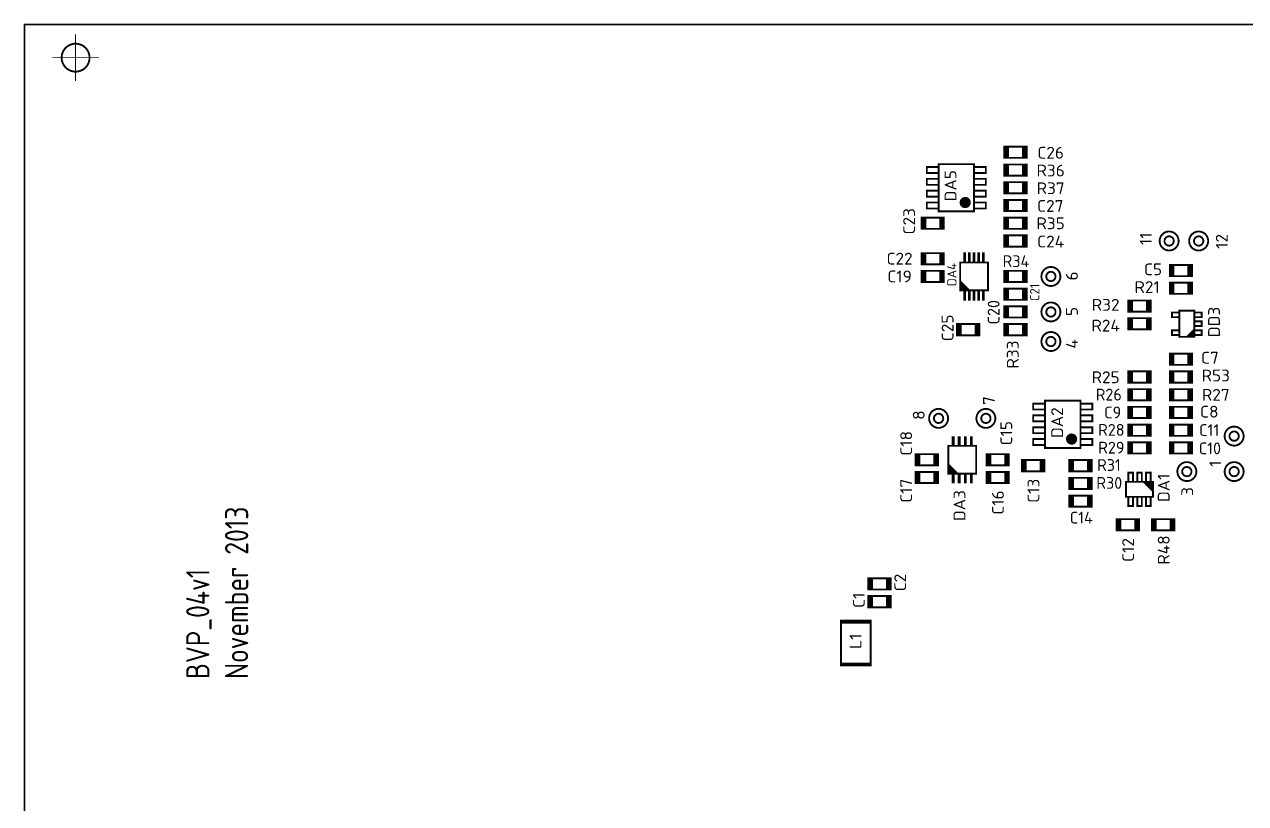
# Model space of a CAD drawing. Header units: millimetres. Extents: x 370 to 630, y -3056 to -2888.
# Drawn here: x 370.1 to 501.3, y -2972.7 to -2889 of the extents above; entities that cross this region are included whole.
import ezdxf
from ezdxf.enums import TextEntityAlignment as Align

# ---------------------------------------------------------------- set-up
doc = ezdxf.new("R2010")
doc.units = ezdxf.units.MM
doc.layers.get('0').update_dxf_attribs({"color": 250})
doc.layers.add('BOARD', color=173, linetype='Continuous', lineweight=35)
doc.layers.add('TOP', color=241, linetype='Continuous', lineweight=35)
doc.styles.get("Standard").update_dxf_attribs({"font": 'txt.shx'})
doc.styles.add('ГОСТ 2.304', font='CS_Gost2304.shx')

msp = doc.modelspace()

# ---------------------------------------------------------------- linework, layer by layer
at = {"layer": 'BOARD'}
msp.add_lwpolyline([(603.34, -3049), (370.09, -3049), (370.09, -2889), (603.34, -2889)], close=True, dxfattribs=at)
at = {"layer": 'TOP'}
for points, const_width in [([(375.59, -2895.07), (375.59, -2890.07)], 0.1), ([(373.09, -2892.57), (378.09, -2892.57)], 0.1), ([(475.355, -2903.33), (475.355, -2902.13), (475.755, -2902.13), (475.755, -2903.33), (475.555, -2903.33), (475.555, -2902.13)], 0.2), ([(477.755, -2903.33), (475.355, -2903.33), (475.355, -2902.13), (477.755, -2902.13), (477.755, -2903.33), (477.555, -2903.33), (477.555, -2902.13), (477.355, -2902.13), (477.355, -2903.33)], 0.2), ([(468.3, -2904.952), (467.03, -2904.952), (467.03, -2904.318), (468.3, -2904.318)], 0.2), ([(472.11, -2909.08), (468.3, -2909.08), (468.3, -2904), (472.11, -2904), (472.11, -2909.08)], 0.2), ([(472.11, -2904.952), (473.38, -2904.952), (473.38, -2904.318), (472.11, -2904.318)], 0.2), ([(475.355, -2904.035), (475.355, -2905.235), (477.755, -2905.235), (477.755, -2904.035), (475.355, -2904.035)], 0.2), ([(475.555, -2905.235), (475.555, -2904.035)], 0.2), ([(475.755, -2905.235), (475.755, -2904.035)], 0.2), ([(477.355, -2905.235), (477.355, -2904.035)], 0.2), ([(477.555, -2905.235), (477.555, -2904.035)], 0.2), ([(468.3, -2906.222), (467.03, -2906.222), (467.03, -2905.588), (468.3, -2905.588)], 0.2), ([(472.11, -2906.222), (473.38, -2906.222), (473.38, -2905.588), (472.11, -2905.588)], 0.2), ([(468.3, -2907.492), (467.03, -2907.492), (467.03, -2906.858), (468.3, -2906.858)], 0.2), ([(472.11, -2907.492), (473.38, -2907.492), (473.38, -2906.858), (472.11, -2906.858)], 0.2), ([(475.355, -2905.94), (475.355, -2907.14), (477.755, -2907.14), (477.755, -2905.94), (475.355, -2905.94)], 0.2), ([(475.555, -2907.14), (475.555, -2905.94)], 0.2), ([(475.755, -2907.14), (475.755, -2905.94)], 0.2), ([(477.355, -2907.14), (477.355, -2905.94)], 0.2), ([(477.555, -2907.14), (477.555, -2905.94)], 0.2), ([(468.3, -2908.762), (467.03, -2908.762), (467.03, -2908.128), (468.3, -2908.128)], 0.2), ([(472.11, -2908.762), (473.38, -2908.762), (473.38, -2908.128), (472.11, -2908.128)], 0.2), ([(475.355, -2907.845), (477.755, -2907.845), (477.755, -2909.045), (475.355, -2909.045), (475.355, -2907.845), (475.555, -2907.845), (475.555, -2909.045), (475.755, -2909.045), (475.755, -2907.845)], 0.2), ([(477.755, -2907.845), (477.755, -2909.045), (477.355, -2909.045), (477.355, -2907.845), (477.555, -2907.845), (477.555, -2909.045)], 0.2), ([(468.865, -2909.75), (468.865, -2910.95), (466.465, -2910.95), (466.465, -2909.75), (468.865, -2909.75)], 0.2), ([(466.665, -2910.95), (466.665, -2909.75)], 0.2), ([(466.865, -2910.95), (466.865, -2909.75)], 0.2), ([(468.465, -2909.75), (468.465, -2910.95)], 0.2), ([(468.665, -2910.95), (468.665, -2909.75)], 0.2), ([(475.355, -2909.75), (475.355, -2910.95), (477.755, -2910.95), (477.755, -2909.75), (475.355, -2909.75)], 0.2), ([(475.555, -2910.95), (475.555, -2909.75)], 0.2), ([(475.755, -2910.95), (475.755, -2909.75)], 0.2), ([(477.355, -2910.95), (477.355, -2909.75)], 0.2), ([(477.555, -2910.95), (477.555, -2909.75)], 0.2), ([(475.355, -2912.855), (475.355, -2911.655), (477.755, -2911.655), (477.755, -2912.855), (475.355, -2912.855)], 0.2), ([(475.555, -2911.655), (475.555, -2912.855)], 0.2), ([(475.755, -2912.855), (475.755, -2911.655)], 0.2), ([(477.355, -2911.655), (477.355, -2912.855)], 0.2), ([(477.555, -2911.655), (477.555, -2912.855)], 0.2), ([(468.865, -2913.56), (468.865, -2914.76), (466.465, -2914.76), (466.465, -2913.56), (468.865, -2913.56)], 0.2), ([(466.665, -2914.76), (466.665, -2913.56)], 0.2), ([(466.865, -2914.76), (466.865, -2913.56)], 0.2), ([(468.465, -2913.56), (468.465, -2914.76)], 0.2), ([(468.665, -2914.76), (468.665, -2913.56)], 0.2), ([(471.11, -2914.465), (471.11, -2913.465)], 0.3), ([(471.61, -2914.465), (471.61, -2913.465)], 0.3), ([(472.11, -2914.465), (472.11, -2913.465)], 0.3), ([(472.61, -2914.465), (472.61, -2913.465)], 0.3), ([(473.11, -2914.465), (473.11, -2913.465)], 0.3), ([(473.61, -2917.565), (470.61, -2917.565), (470.61, -2914.565), (473.61, -2914.565), (473.61, -2917.565)], 0.2), ([(493.135, -2916.03), (493.135, -2914.83), (495.535, -2914.83), (495.535, -2916.03), (493.135, -2916.03)], 0.2), ([(493.335, -2914.83), (493.335, -2916.03)], 0.2), ([(493.535, -2916.03), (493.535, -2914.83)], 0.2), ([(495.135, -2914.83), (495.135, -2916.03)], 0.2), ([(495.335, -2914.83), (495.335, -2916.03)], 0.2), ([(466.465, -2916.665), (466.465, -2915.465), (466.865, -2915.465), (466.865, -2916.665), (466.665, -2916.665), (466.665, -2915.465)], 0.2), ([(468.865, -2916.665), (466.465, -2916.665), (466.465, -2915.465), (468.865, -2915.465), (468.865, -2916.665), (468.665, -2916.665), (468.665, -2915.465), (468.465, -2915.465), (468.465, -2916.665)], 0.2), ([(477.755, -2916.665), (477.755, -2915.465), (475.355, -2915.465), (475.355, -2916.665), (477.755, -2916.665)], 0.2), ([(475.555, -2915.465), (475.555, -2916.665)], 0.2), ([(475.755, -2915.465), (475.755, -2916.665)], 0.2), ([(477.355, -2915.465), (477.355, -2916.665)], 0.2), ([(477.555, -2915.465), (477.555, -2916.665)], 0.2), ([(470.61, -2916.565), (471.61, -2917.565)], 0.2), ([(470.61, -2916.765), (471.41, -2917.565)], 0.2), ([(471.21, -2917.565), (470.61, -2916.965)], 0.2), ([(470.61, -2917.165), (471.01, -2917.565)], 0.2), ([(470.61, -2917.365), (470.81, -2917.565)], 0.2), ([(471.11, -2918.665), (471.11, -2917.665)], 0.3), ([(471.61, -2918.665), (471.61, -2917.665)], 0.3), ([(472.11, -2918.665), (472.11, -2917.665)], 0.3), ([(472.61, -2918.665), (472.61, -2917.665)], 0.3), ([(473.11, -2918.665), (473.11, -2917.665)], 0.3), ([(477.755, -2917.37), (477.755, -2918.57), (475.355, -2918.57), (475.355, -2917.37), (477.755, -2917.37)], 0.2), ([(475.555, -2918.57), (475.555, -2917.37)], 0.2), ([(475.755, -2918.57), (475.755, -2917.37)], 0.2), ([(477.355, -2917.37), (477.355, -2918.57)], 0.2), ([(477.555, -2918.57), (477.555, -2917.37)], 0.2), ([(495.535, -2917.935), (495.535, -2916.735), (493.135, -2916.735), (493.135, -2917.935), (495.535, -2917.935)], 0.2), ([(493.335, -2916.735), (493.335, -2917.935)], 0.2), ([(493.535, -2916.735), (493.535, -2917.935)], 0.2), ([(495.135, -2916.735), (495.135, -2917.935)], 0.2), ([(495.335, -2916.735), (495.335, -2917.935)], 0.2), ([(488.69, -2918.64), (488.69, -2919.84), (491.09, -2919.84), (491.09, -2918.64), (488.69, -2918.64)], 0.2), ([(488.89, -2919.84), (488.89, -2918.64)], 0.2), ([(489.09, -2919.84), (489.09, -2918.64)], 0.2), ([(490.69, -2919.84), (490.69, -2918.64)], 0.2), ([(490.89, -2919.84), (490.89, -2918.64)], 0.2), ([(477.755, -2919.275), (477.755, -2920.475), (475.355, -2920.475), (475.355, -2919.275), (477.755, -2919.275)], 0.2), ([(475.555, -2920.475), (475.555, -2919.275)], 0.2), ([(475.755, -2920.475), (475.755, -2919.275)], 0.2), ([(477.355, -2919.275), (477.355, -2920.475)], 0.2), ([(477.555, -2920.475), (477.555, -2919.275)], 0.2), ([(494.17, -2920.44), (493.37, -2920.44), (493.37, -2919.94), (494.17, -2919.94)], 0.2), ([(494.17, -2922.545), (494.17, -2919.745), (495.77, -2919.745), (495.77, -2922.545), (494.17, -2922.545)], 0.2), ([(495.77, -2920.44), (496.57, -2920.44), (496.57, -2919.94), (495.77, -2919.94)], 0.2), ([(470.275, -2921.18), (472.675, -2921.18), (472.675, -2922.38), (470.275, -2922.38), (470.275, -2921.18), (470.475, -2921.18), (470.475, -2922.38), (470.675, -2922.38), (470.675, -2921.18)], 0.2), ([(472.675, -2921.18), (472.675, -2922.38), (472.275, -2922.38), (472.275, -2921.18), (472.475, -2921.18), (472.475, -2922.38)], 0.2), ([(475.355, -2921.18), (475.355, -2922.38), (477.755, -2922.38), (477.755, -2921.18), (475.355, -2921.18)], 0.2), ([(475.555, -2922.38), (475.555, -2921.18)], 0.2), ([(475.755, -2922.38), (475.755, -2921.18)], 0.2), ([(477.355, -2922.38), (477.355, -2921.18)], 0.2), ([(477.555, -2922.38), (477.555, -2921.18)], 0.2), ([(488.69, -2920.545), (488.69, -2921.745), (491.09, -2921.745), (491.09, -2920.545), (488.69, -2920.545)], 0.2), ([(488.89, -2921.745), (488.89, -2920.545)], 0.2), ([(489.09, -2921.745), (489.09, -2920.545)], 0.2), ([(490.69, -2921.745), (490.69, -2920.545)], 0.2), ([(490.89, -2921.745), (490.89, -2920.545)], 0.2), ([(495.77, -2921.393), (496.57, -2921.393), (496.57, -2920.893), (495.77, -2920.893)], 0.2), ([(494.17, -2922.345), (493.37, -2922.345), (493.37, -2921.845), (494.17, -2921.845)], 0.2), ([(494.97, -2922.545), (495.77, -2921.745)], 0.2), ([(495.17, -2922.545), (495.77, -2921.945)], 0.2), ([(495.37, -2922.545), (495.77, -2922.145)], 0.2), ([(495.57, -2922.545), (495.77, -2922.345), (496.57, -2922.345), (496.57, -2921.845), (495.77, -2921.845)], 0.2), ([(493.135, -2925.555), (493.135, -2924.355), (495.535, -2924.355), (495.535, -2925.555), (493.135, -2925.555)], 0.2), ([(493.335, -2924.355), (493.335, -2925.555)], 0.2), ([(493.535, -2925.555), (493.535, -2924.355)], 0.2), ([(495.135, -2924.355), (495.135, -2925.555)], 0.2), ([(495.335, -2924.355), (495.335, -2925.555)], 0.2), ([(491.09, -2927.46), (491.09, -2926.26), (488.69, -2926.26), (488.69, -2927.46), (491.09, -2927.46)], 0.2), ([(488.89, -2926.26), (488.89, -2927.46)], 0.2), ([(489.09, -2926.26), (489.09, -2927.46)], 0.2), ([(490.69, -2926.26), (490.69, -2927.46)], 0.2), ([(490.89, -2926.26), (490.89, -2927.46)], 0.2), ([(493.135, -2926.26), (493.135, -2927.46), (495.535, -2927.46), (495.535, -2926.26), (493.135, -2926.26)], 0.2), ([(493.335, -2927.46), (493.335, -2926.26)], 0.2), ([(493.535, -2927.46), (493.535, -2926.26)], 0.2), ([(495.135, -2927.46), (495.135, -2926.26)], 0.2), ([(495.335, -2927.46), (495.335, -2926.26)], 0.2), ([(488.69, -2928.165), (488.69, -2929.365), (491.09, -2929.365), (491.09, -2928.165), (488.69, -2928.165)], 0.2), ([(488.89, -2929.365), (488.89, -2928.165)], 0.2), ([(489.09, -2929.365), (489.09, -2928.165)], 0.2), ([(490.69, -2929.365), (490.69, -2928.165)], 0.2), ([(490.89, -2929.365), (490.89, -2928.165)], 0.2), ([(495.535, -2929.365), (495.535, -2928.165), (493.135, -2928.165), (493.135, -2929.365), (495.535, -2929.365)], 0.2), ([(493.335, -2928.165), (493.335, -2929.365)], 0.2), ([(493.535, -2928.165), (493.535, -2929.365)], 0.2), ([(495.135, -2928.165), (495.135, -2929.365)], 0.2), ([(495.335, -2928.165), (495.335, -2929.365)], 0.2), ([(483.54, -2934.48), (479.73, -2934.48), (479.73, -2929.4), (483.54, -2929.4), (483.54, -2934.48)], 0.2), ([(479.73, -2930.352), (478.46, -2930.352), (478.46, -2929.718), (479.73, -2929.718)], 0.2), ([(483.54, -2930.352), (484.81, -2930.352), (484.81, -2929.718), (483.54, -2929.718)], 0.2), ([(488.69, -2930.07), (491.09, -2930.07), (491.09, -2931.27), (488.69, -2931.27), (488.69, -2930.07), (488.89, -2930.07), (488.89, -2931.27), (489.09, -2931.27), (489.09, -2930.07)], 0.2), ([(491.09, -2930.07), (491.09, -2931.27), (490.69, -2931.27), (490.69, -2930.07), (490.89, -2930.07), (490.89, -2931.27)], 0.2), ([(493.135, -2931.27), (493.135, -2930.07), (495.535, -2930.07), (495.535, -2931.27), (493.135, -2931.27)], 0.2), ([(493.335, -2930.07), (493.335, -2931.27)], 0.2), ([(493.535, -2931.27), (493.535, -2930.07)], 0.2), ([(495.135, -2930.07), (495.135, -2931.27)], 0.2), ([(495.335, -2930.07), (495.335, -2931.27)], 0.2), ([(479.73, -2931.622), (478.46, -2931.622), (478.46, -2930.988), (479.73, -2930.988)], 0.2), ([(483.54, -2931.622), (484.81, -2931.622), (484.81, -2930.988), (483.54, -2930.988)], 0.2), ([(491.09, -2933.175), (491.09, -2931.975), (488.69, -2931.975), (488.69, -2933.175), (491.09, -2933.175)], 0.2), ([(488.89, -2931.975), (488.89, -2933.175)], 0.2), ([(489.09, -2931.975), (489.09, -2933.175)], 0.2), ([(490.69, -2931.975), (490.69, -2933.175)], 0.2), ([(490.89, -2931.975), (490.89, -2933.175)], 0.2), ([(493.135, -2933.175), (493.135, -2931.975), (495.535, -2931.975), (495.535, -2933.175), (493.135, -2933.175)], 0.2), ([(493.335, -2931.975), (493.335, -2933.175)], 0.2), ([(493.535, -2933.175), (493.535, -2931.975)], 0.2), ([(495.135, -2931.975), (495.135, -2933.175)], 0.2), ([(495.335, -2931.975), (495.335, -2933.175)], 0.2), ([(469.865, -2934.212), (469.865, -2933.238)], 0.3), ([(470.515, -2934.212), (470.515, -2933.238)], 0.3), ([(471.165, -2934.212), (471.165, -2933.238)], 0.3), ([(471.815, -2934.212), (471.815, -2933.238)], 0.3), ([(479.73, -2932.892), (478.46, -2932.892), (478.46, -2932.258), (479.73, -2932.258)], 0.2), ([(483.54, -2932.892), (484.81, -2932.892), (484.81, -2932.258), (483.54, -2932.258)], 0.2), ([(472.34, -2937.25), (469.34, -2937.25), (469.34, -2934.25), (472.34, -2934.25), (472.34, -2937.25)], 0.2), ([(479.73, -2934.162), (478.46, -2934.162), (478.46, -2933.528), (479.73, -2933.528)], 0.2), ([(483.54, -2934.162), (484.81, -2934.162), (484.81, -2933.528), (483.54, -2933.528)], 0.2), ([(491.09, -2935.08), (491.09, -2933.88), (488.69, -2933.88), (488.69, -2935.08), (491.09, -2935.08)], 0.2), ([(488.89, -2933.88), (488.89, -2935.08)], 0.2), ([(489.09, -2933.88), (489.09, -2935.08)], 0.2), ([(490.69, -2933.88), (490.69, -2935.08)], 0.2), ([(490.89, -2933.88), (490.89, -2935.08)], 0.2), ([(495.535, -2933.88), (495.535, -2935.08), (493.135, -2935.08), (493.135, -2933.88), (495.535, -2933.88)], 0.2), ([(493.335, -2935.08), (493.335, -2933.88)], 0.2), ([(493.535, -2935.08), (493.535, -2933.88)], 0.2), ([(495.135, -2933.88), (495.135, -2935.08)], 0.2), ([(495.335, -2935.08), (495.335, -2933.88)], 0.2), ([(465.83, -2936.35), (465.83, -2935.15), (468.23, -2935.15), (468.23, -2936.35), (465.83, -2936.35)], 0.2), ([(466.03, -2935.15), (466.03, -2936.35)], 0.2), ([(466.23, -2936.35), (466.23, -2935.15)], 0.2), ([(467.83, -2935.15), (467.83, -2936.35)], 0.2), ([(468.03, -2935.15), (468.03, -2936.35)], 0.2), ([(475.85, -2935.15), (475.85, -2936.35), (473.45, -2936.35), (473.45, -2935.15), (475.85, -2935.15)], 0.2), ([(473.65, -2936.35), (473.65, -2935.15)], 0.2), ([(473.85, -2936.35), (473.85, -2935.15)], 0.2), ([(475.45, -2935.15), (475.45, -2936.35)], 0.2), ([(475.65, -2936.35), (475.65, -2935.15)], 0.2), ([(477.26, -2936.985), (477.26, -2935.785), (479.66, -2935.785), (479.66, -2936.985), (477.26, -2936.985)], 0.2), ([(477.46, -2935.785), (477.46, -2936.985)], 0.2), ([(477.66, -2936.985), (477.66, -2935.785)], 0.2), ([(479.26, -2935.785), (479.26, -2936.985)], 0.2), ([(479.46, -2935.785), (479.46, -2936.985)], 0.2), ([(482.34, -2935.785), (482.34, -2936.985), (484.74, -2936.985), (484.74, -2935.785), (482.34, -2935.785)], 0.2), ([(482.54, -2936.985), (482.54, -2935.785)], 0.2), ([(482.74, -2936.985), (482.74, -2935.785)], 0.2), ([(484.34, -2936.985), (484.34, -2935.785)], 0.2), ([(484.54, -2936.985), (484.54, -2935.785)], 0.2), ([(465.83, -2938.255), (465.83, -2937.055), (466.23, -2937.055), (466.23, -2938.255), (466.03, -2938.255), (466.03, -2937.055)], 0.2), ([(468.23, -2938.255), (465.83, -2938.255), (465.83, -2937.055), (468.23, -2937.055), (468.23, -2938.255), (468.03, -2938.255), (468.03, -2937.055), (467.83, -2937.055), (467.83, -2938.255)], 0.2), ([(469.34, -2936.25), (470.34, -2937.25)], 0.2), ([(469.34, -2936.45), (470.14, -2937.25)], 0.2), ([(469.34, -2936.65), (469.94, -2937.25)], 0.2), ([(469.34, -2936.85), (469.74, -2937.25)], 0.2), ([(469.34, -2937.05), (469.54, -2937.25)], 0.2), ([(469.865, -2938.275), (469.865, -2937.3)], 0.3), ([(470.515, -2938.275), (470.515, -2937.3)], 0.3), ([(471.165, -2938.275), (471.165, -2937.3)], 0.3), ([(471.815, -2938.275), (471.815, -2937.3)], 0.3), ([(475.85, -2937.055), (475.85, -2938.255), (473.45, -2938.255), (473.45, -2937.055), (475.85, -2937.055)], 0.2), ([(473.65, -2938.255), (473.65, -2937.055)], 0.2), ([(473.85, -2938.255), (473.85, -2937.055)], 0.2), ([(475.45, -2937.055), (475.45, -2938.255)], 0.2), ([(475.65, -2938.255), (475.65, -2937.055)], 0.2), ([(488.69, -2937.125), (489.19, -2937.125), (489.19, -2938.125), (488.69, -2938.125), (488.69, -2937.125)], 0.2), ([(489.64, -2937.125), (490.14, -2937.125), (490.14, -2938.125), (489.64, -2938.125), (489.64, -2937.125)], 0.2), ([(490.59, -2937.125), (491.09, -2937.125), (491.09, -2938.125), (490.59, -2938.125), (490.59, -2937.125)], 0.2), ([(484.74, -2938.89), (484.74, -2937.69), (482.34, -2937.69), (482.34, -2938.89), (484.74, -2938.89)], 0.2), ([(482.54, -2937.69), (482.54, -2938.89)], 0.2), ([(482.74, -2937.69), (482.74, -2938.89)], 0.2), ([(484.34, -2937.69), (484.34, -2938.89)], 0.2), ([(484.54, -2937.69), (484.54, -2938.89)], 0.2), ([(488.44, -2938.125), (491.34, -2938.125), (491.34, -2939.725), (488.44, -2939.725), (488.44, -2938.125)], 0.2), ([(491.34, -2939.125), (490.34, -2938.125)], 0.2), ([(491.34, -2938.925), (490.54, -2938.125)], 0.2), ([(491.34, -2938.725), (490.74, -2938.125)], 0.2), ([(491.34, -2938.525), (490.94, -2938.125)], 0.2), ([(491.34, -2938.325), (491.14, -2938.125)], 0.2), ([(482.34, -2939.595), (484.74, -2939.595), (484.74, -2940.795), (482.34, -2940.795), (482.34, -2939.595), (482.54, -2939.595), (482.54, -2940.795), (482.74, -2940.795), (482.74, -2939.595)], 0.2), ([(484.74, -2939.595), (484.74, -2940.795), (484.34, -2940.795), (484.34, -2939.595), (484.54, -2939.595), (484.54, -2940.795)], 0.2), ([(488.69, -2939.725), (489.19, -2939.725), (489.19, -2940.725), (488.69, -2940.725), (488.69, -2939.725)], 0.2), ([(489.64, -2939.725), (490.14, -2939.725), (490.14, -2940.725), (489.64, -2940.725), (489.64, -2939.725)], 0.2), ([(490.59, -2939.725), (491.09, -2939.725), (491.09, -2940.725), (490.59, -2940.725), (490.59, -2939.725)], 0.2), ([(487.42, -2943.335), (487.42, -2942.135), (489.82, -2942.135), (489.82, -2943.335), (487.42, -2943.335)], 0.2), ([(487.62, -2942.135), (487.62, -2943.335)], 0.2), ([(487.82, -2943.335), (487.82, -2942.135)], 0.2), ([(489.42, -2942.135), (489.42, -2943.335)], 0.2), ([(489.62, -2942.135), (489.62, -2943.335)], 0.2), ([(491.23, -2942.135), (491.23, -2943.335), (493.63, -2943.335), (493.63, -2942.135), (491.23, -2942.135)], 0.2), ([(491.43, -2943.335), (491.43, -2942.135)], 0.2), ([(491.63, -2943.335), (491.63, -2942.135)], 0.2), ([(493.23, -2943.335), (493.23, -2942.135)], 0.2), ([(493.43, -2943.335), (493.43, -2942.135)], 0.2), ([(460.75, -2949.685), (460.75, -2948.485), (463.15, -2948.485), (463.15, -2949.685), (460.75, -2949.685)], 0.2), ([(460.95, -2948.485), (460.95, -2949.685)], 0.2), ([(461.15, -2949.685), (461.15, -2948.485)], 0.2), ([(462.75, -2948.485), (462.75, -2949.685)], 0.2), ([(462.95, -2948.485), (462.95, -2949.685)], 0.2), ([(460.75, -2950.39), (463.15, -2950.39), (463.15, -2951.59), (460.75, -2951.59), (460.75, -2950.39), (460.95, -2950.39), (460.95, -2951.59), (461.15, -2951.59), (461.15, -2950.39)], 0.2), ([(463.15, -2950.39), (463.15, -2951.59), (462.75, -2951.59), (462.75, -2950.39), (462.95, -2950.39), (462.95, -2951.59)], 0.2), ([(457.81, -2957.835), (457.81, -2953.035), (461.01, -2953.035), (461.01, -2957.835), (457.81, -2957.835)], 0.2), ([(457.81, -2953.235), (461.01, -2953.235)], 0.2), ([(457.81, -2957.635), (461.01, -2957.635)], 0.2)]:
    msp.add_lwpolyline(points, dxfattribs=dict(at, const_width=const_width))
for points, const_width in [([(375.59, -2891.07, 1), (375.59, -2894.07, 1), (375.59, -2891.07)], 0.2), ([(471.158, -2907.827, 1), (471.157, -2908.428, 1), (471.158, -2907.827)], 0.6), ([(493.065, -2911.235, 1), (493.065, -2913.275, 1), (493.065, -2911.235)], 0.2), ([(493.065, -2911.755, 1), (493.065, -2912.755, 1), (493.065, -2911.755)], 0.2), ([(496.24, -2911.235, 1), (496.24, -2913.275, 1), (496.24, -2911.235)], 0.2), ([(496.24, -2911.755, 1), (496.24, -2912.755, 1), (496.24, -2911.755)], 0.2), ([(480.365, -2915.045, 1), (480.365, -2917.085, 1), (480.365, -2915.045)], 0.2), ([(480.365, -2915.565, 1), (480.365, -2916.565, 1), (480.365, -2915.565)], 0.2), ([(480.365, -2918.855, 1), (480.365, -2920.895, 1), (480.365, -2918.855)], 0.2), ([(480.365, -2919.375, 1), (480.365, -2920.375, 1), (480.365, -2919.375)], 0.2), ([(480.365, -2922.03, 1), (480.365, -2924.07, 1), (480.365, -2922.03)], 0.2), ([(480.365, -2922.55, 1), (480.365, -2923.55, 1), (480.365, -2922.55)], 0.2), ([(468.3, -2930.285, 1), (468.3, -2932.325, 1), (468.3, -2930.285)], 0.2), ([(468.3, -2930.805, 1), (468.3, -2931.805, 1), (468.3, -2930.805)], 0.2), ([(473.38, -2930.285, 1), (473.38, -2932.325, 1), (473.38, -2930.285)], 0.2), ([(473.38, -2930.805, 1), (473.38, -2931.805, 1), (473.38, -2930.805)], 0.2), ([(482.588, -2933.227, 1), (482.587, -2933.828, 1), (482.588, -2933.227)], 0.6), ([(500.05, -2932.19, 1), (500.05, -2934.23, 1), (500.05, -2932.19)], 0.2), ([(500.05, -2932.71, 1), (500.05, -2933.71, 1), (500.05, -2932.71)], 0.2), ([(494.97, -2936, 1), (494.97, -2938.04, 1), (494.97, -2936)], 0.2), ([(500.05, -2936, 1), (500.05, -2938.04, 1), (500.05, -2936)], 0.2), ([(494.97, -2936.52, 1), (494.97, -2937.52, 1), (494.97, -2936.52)], 0.2), ([(500.05, -2936.52, 1), (500.05, -2937.52, 1), (500.05, -2936.52)], 0.2)]:
    msp.add_lwpolyline(points, format="xyb", dxfattribs=dict(at, const_width=const_width))

# ---------------------------------------------------------------- texts
at = {"insert": (387.468, -2959.298), "char_height": 2.5, "width": 39, "attachment_point": 1, "rotation": 90, "style": 'ГОСТ 2.304'}
msp.add_mtext('BVP_04v1\\PNovember 2013', dxfattribs=at)
at = {"layer": 'TOP', "lineweight": -3}
for s, width, p in [('C26', 1.019685, (480.337, -2903.413)), ('R36', 1.019685, (480.337, -2905.321)), ('R37', 1.019685, (480.337, -2907.229)), ('C27', 1.019685, (480.296, -2909.127)), ('R35', 1.019685, (480.337, -2910.994)), ('C24', 1.019685, (480.337, -2912.953)), ('C22', 1.019685, (464.108, -2914.789)), ('R34', 0.95, (476.615, -2915.063)), ('C5', 1.019685, (491.336, -2915.935)), ('C19', 1.019685, (464.108, -2916.697)), ('R21', 1.019685, (490.7, -2917.843)), ('R32', 1.019685, (486.248, -2919.751)), ('R24', 1.019685, (486.248, -2921.977)), ('C7', 1.019685, (497.444, -2925.427)), ('R25', 1.019685, (486.248, -2927.527)), ('R53', 1.019685, (498.08, -2927.335)), ('R26', 0.95, (486.582, -2929.388)), ('R27', 1.019685, (498.08, -2929.417)), ('C9', 0.95, (487.002, -2931.309)), ('C8', 1.019685, (497.382, -2931.222)), ('R28', 0.95, (486.857, -2933.178)), ('C11', 0.95, (497.368, -2933.199)), ('R29', 0.95, (486.857, -2935.086)), ('C10', 0.95, (497.444, -2935.161)), ('R31', 0.95, (486.602, -2936.953)), ('R30', 0.95, (486.639, -2938.875)), ('C14', 0.95, (483.629, -2942.601))]:
    msp.add_text(s, height=1.27, dxfattribs=dict(at, width=width)).set_placement(p, align=Align.CENTER)
for s, height, width, p in [('DA5', 1.27, 1.019685, (470.222, -2906.324)), ('C23', 1.27, 1.019685, (465.77, -2910.14)), ('DA4', 1, 0.95, (470.222, -2915.864)), ('C21', 1, 0.95, (479.126, -2917.772)), ('C20', 1.27, 0.95, (474.848, -2919.906)), ('DD3', 1.27, 1.019685, (498.524, -2920.952)), ('C25', 1.27, 1.019685, (469.904, -2921.588)), ('R33', 1.27, 1.019685, (476.9, -2924.45)), ('DA2', 1.27, 1.019685, (481.67, -2931.764)), ('C15', 1.27, 1.019685, (476.21, -2932.9)), ('C18', 1.27, 1.019685, (465.452, -2933.99)), ('C17', 1.27, 1.019685, (465.452, -2939.078)), ('C13', 1.27, 1.019685, (479.126, -2939.078)), ('DA1', 1.27, 1.019685, (493.118, -2938.76)), ('DA3', 1.27, 1.019685, (471.176, -2940.668)), ('C16', 1.27, 1.019685, (475.31, -2940.35)), ('C12', 1.27, 1.019685, (489.302, -2945.438)), ('R48', 1.27, 1.019685, (493.118, -2945.438)), ('C2', 1.27, 1.019685, (464.816, -2948.936)), ('C1', 1.27, 1.019685, (460.364, -2950.844)), ('L1', 1.27, 1.019685, (460.01, -2955.235))]:
    msp.add_text(s, height=height, rotation=90, dxfattribs=dict(at, width=width)).set_placement(p, align=Align.CENTER)
at = {"layer": 'TOP', "lineweight": -3, "width": 1.019685}
for s, p in [('11', (491.196, -2912.689)), ('12', (499.359, -2913.094)), ('6', (483.26, -2916.5)), ('5', (483.26, -2920.316)), ('4', (483.26, -2923.814)), ('7', (474.346, -2929.856)), ('8', (466.802, -2931.465)), ('1', (498.66, -2936.495)), ('3', (495.65, -2939.628))]:
    msp.add_text(s, height=1.27, rotation=90, dxfattribs=at).set_placement(p)

doc.saveas('drawing.dxf')
